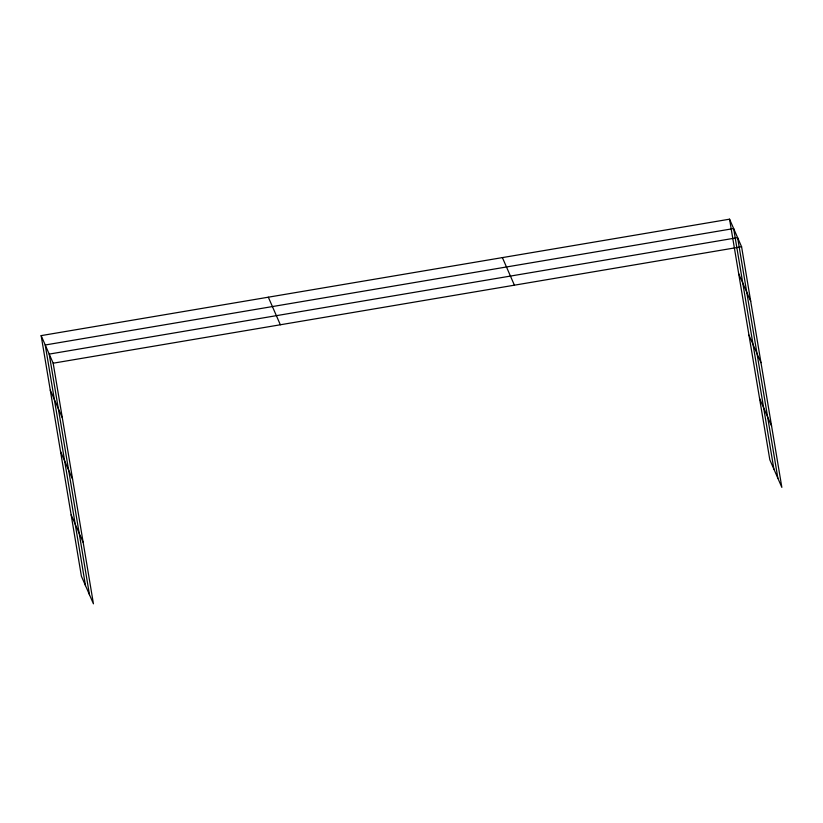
<?xml version="1.0" encoding="UTF-8"?>
<svg xmlns="http://www.w3.org/2000/svg" width="823" height="823" viewBox="0 0 823 823"><rect width="100%" height="100%" fill="white"/><g stroke="black" fill="none" stroke-linecap="round" stroke-linejoin="round"><path stroke-width="1.23" d="M41.15 335.619L53.176 363.2L93.441 603.825L81.415 576.244L41.15 335.619L729.559 219.175L741.585 246.756L781.85 487.381L769.824 459.8L729.559 219.175M53.176 363.2L741.585 246.756M738.684 273.699L750.71 301.28M748.961 335.115L760.987 362.696M759.547 398.394L771.573 425.964M502.39 257.599L514.406 285.18M268.329 297.196L280.345 324.766M50.275 390.143L62.301 417.724M60.552 451.56L72.578 479.14M71.138 514.828L83.164 542.408M777.879 478.276L737.614 237.652L49.205 354.096L89.47 594.72M773.918 469.182L733.653 228.557L45.234 344.991L85.499 585.616"/></g></svg>
